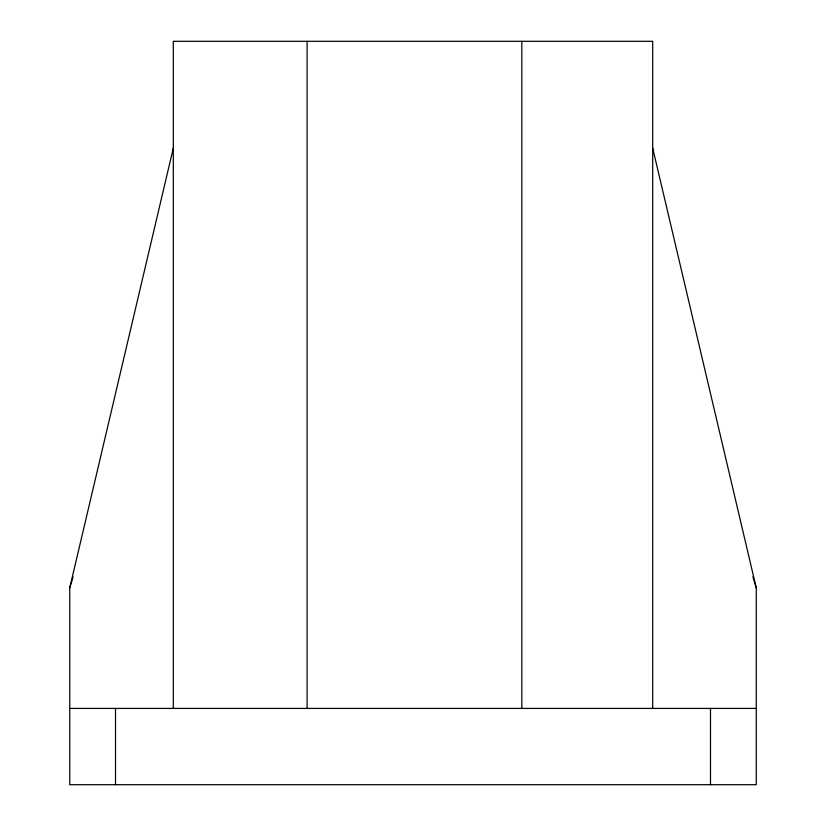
<?xml version="1.0" encoding="UTF-8"?>
<svg xmlns="http://www.w3.org/2000/svg" width="826" height="826" viewBox="0 0 826 826"><rect width="100%" height="100%" fill="white"/><g stroke="black" fill="none" stroke-linecap="round" stroke-linejoin="round"><path stroke-width="1.24" d="M652.695 148.091L756.265 587.895L756.265 784.7L69.735 784.7L69.735 587.895L173.305 148.091M69.735 587.895L73.111 576.806M69.735 708.419L756.265 708.419M752.889 576.806L756.265 587.895M710.494 708.419L710.494 784.7M652.695 708.419L652.695 41.3L173.305 41.3L173.305 708.419M521.815 41.3L521.815 708.419M307.107 41.3L307.107 708.419M115.506 708.419L115.506 784.7"/></g></svg>
